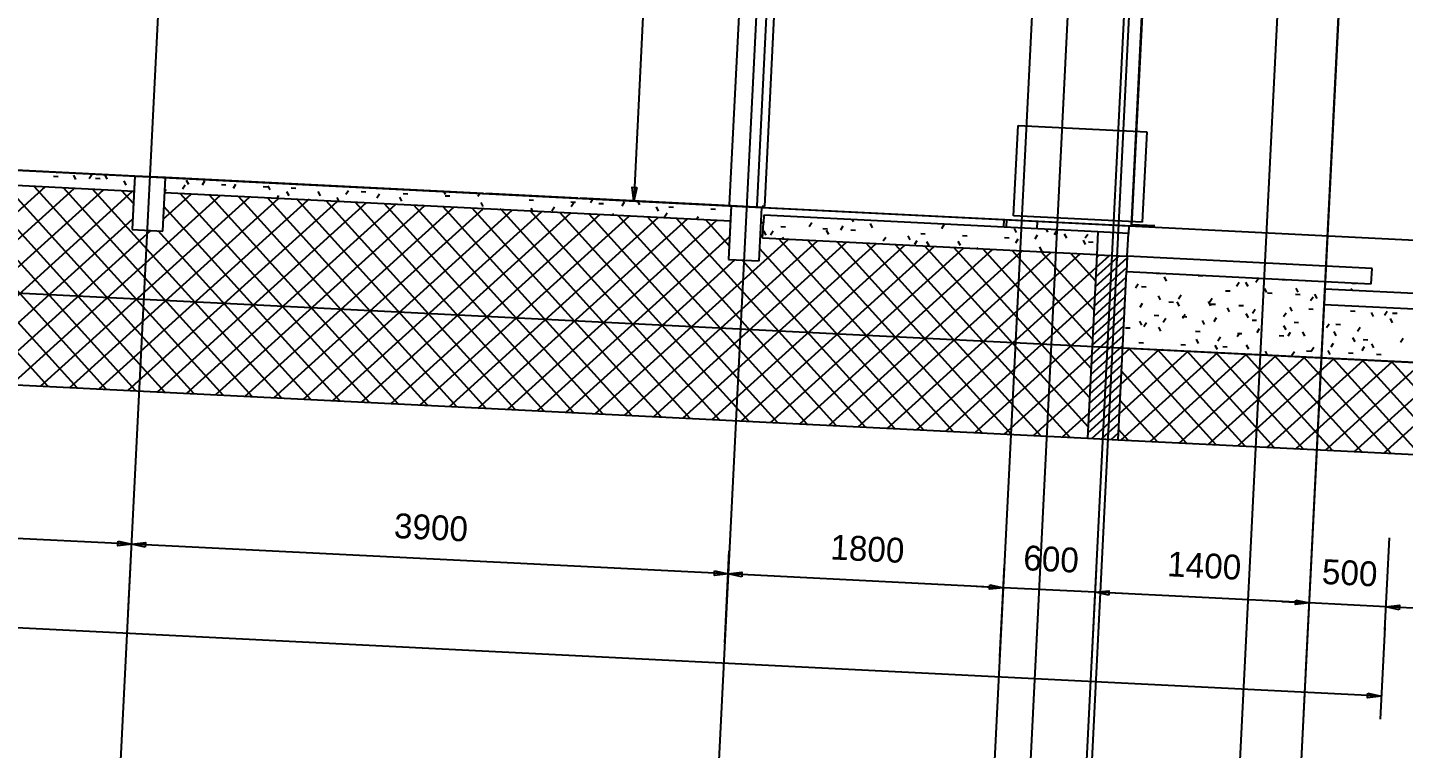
# Model space of a CAD drawing. Extents: x 549999 to 550212, y 1838161 to 1838467.
# Drawn here: x 550123.96 to 550132.95, y 1838271.59 to 1838276.3 of the extents above; entities that cross this region are included whole.
import ezdxf

# ---------------------------------------------------------------- set-up
doc = ezdxf.new("R2010")
doc.units = 0
for name, color, linetype in [('Level 1', 7, 'Continuous'), ('Level 11', 7, 'Continuous'), ('Level 13', 7, 'Continuous'), ('Level 15', 7, 'Continuous'), ('Level 18', 7, 'Continuous'), ('Level 20', 7, 'Continuous'), ('Level 28', 7, 'Continuous'), ('Level 39', 7, 'Continuous'), ('Level 4', 7, 'Continuous'), ('Level 5', 7, 'Continuous'), ('Level 6', 7, 'Continuous'), ('Level 8', 7, 'Continuous')]:
    doc.layers.add(name, color=color, linetype=linetype)

# ---------------------------------------------------------------- blocks, each defined once
blk = doc.blocks.new('FURN33')
at = {"layer": 'Level 1'}
for p, q in [((792.84, 61.08), (876.9, 61.08)), ((792.84, 2), (792.84, 61.08)), ((876.9, 61.08), (876.9, 2)), ((876.9, 2), (792.84, 2))]:
    blk.add_line(p, q, dxfattribs=at)
blk = doc.blocks.new('D41001')
at = {"layer": 'Level 5'}
for p, q in [((608.51, 280), (607.01, 280)), ((607.01, 280), (607.01, 273.5)), ((630.01, 280), (628.51, 280)), ((630.01, 274.5), (630.01, 280)), ((607.01, 273.5), (607.01, 0)), ((607.01, 273.5), (625.01, 273.5)), ((625.01, 273.5), (625.01, 274.5)), ((625.01, 274.5), (630.01, 274.5)), ((625.01, 273.5), (625.01, 0)), ((630.01, 274.5), (630.01, 0)), ((630.01, 0), (628.51, 0))]:
    blk.add_line(p, q, dxfattribs=at)
blk = doc.blocks.new('CUA_D7')
at = {"layer": 'Level 5'}
for p, q in [((885.26, 0), (870.01, 0)), ((870.01, 0), (885.26, 0)), ((885.26, 0), (870.16, 0))]:
    blk.add_line(p, q, dxfattribs=at)

msp = doc.modelspace()

# ---------------------------------------------------------------- linework, layer by layer
at = {"layer": 'Level 11'}
for p, q in [((550124.0931, 1838273.9607), (550122.8596, 1838275.324)), ((550124.2838, 1838273.9512), (550123.0503, 1838275.3145)), ((550124.4745, 1838273.9417), (550123.241, 1838275.3049)), ((550124.6652, 1838273.9321), (550123.4317, 1838275.2954)), ((550124.8558, 1838273.9226), (550123.6224, 1838275.2859)), ((550125.0465, 1838273.9131), (550123.813, 1838275.2763)), ((550124.6603, 1838275.3341), (550124.6564, 1838275.2556)), ((550124.8601, 1838275.3241), (550124.6603, 1838275.3341)), ((550124.8426, 1838274.9746), (550124.8601, 1838275.3241)), ((550122.7112, 1838274.0298), (550124.0744, 1838275.2633)), ((550122.9018, 1838274.0203), (550124.2651, 1838275.2537)), ((550123.0925, 1838274.0107), (550124.4558, 1838275.2442)), ((550123.2832, 1838274.0012), (550124.6465, 1838275.2347)), ((550123.8552, 1838273.9726), (550125.2185, 1838275.2061)), ((550125.2372, 1838273.9035), (550124.0037, 1838275.2668)), ((550124.0459, 1838273.9631), (550125.4092, 1838275.1965)), ((550125.4279, 1838273.894), (550124.1944, 1838275.2573)), ((550124.2366, 1838273.9535), (550125.5999, 1838275.187)), ((550125.6186, 1838273.8845), (550124.3851, 1838275.2477)), ((550124.6514, 1838275.1547), (550124.5758, 1838275.2382)), ((550124.6564, 1838275.2556), (550124.6429, 1838274.9846)), ((550124.8465, 1838275.0515), (550125.0279, 1838275.2156)), ((550126.1906, 1838273.8559), (550124.9571, 1838275.2192)), ((550126.3813, 1838273.8463), (550125.1478, 1838275.2096)), ((550126.572, 1838273.8368), (550125.3385, 1838275.2001)), ((550126.7626, 1838273.8273), (550125.5292, 1838275.1906)), ((550124.4273, 1838273.944), (550125.7906, 1838275.1775)), ((550124.618, 1838273.9345), (550125.9813, 1838275.168)), ((550124.8086, 1838273.925), (550126.1719, 1838275.1584)), ((550125.9999, 1838273.8654), (550124.8507, 1838275.1356)), ((550124.9993, 1838273.9154), (550126.3626, 1838275.1489)), ((550125.19, 1838273.9059), (550126.5533, 1838275.1394)), ((550125.3807, 1838273.8964), (550126.744, 1838275.1298)), ((550125.5714, 1838273.8868), (550126.9347, 1838275.1203)), ((550126.9533, 1838273.8177), (550125.7199, 1838275.181)), ((550125.7621, 1838273.8773), (550127.1253, 1838275.1108)), ((550127.144, 1838273.8082), (550125.9105, 1838275.1715)), ((550125.9527, 1838273.8678), (550127.316, 1838275.1012)), ((550127.3347, 1838273.7987), (550126.1012, 1838275.162)), ((550127.5254, 1838273.7891), (550126.2919, 1838275.1524)), ((550127.716, 1838273.7796), (550126.4826, 1838275.1429)), ((550127.9067, 1838273.7701), (550126.6733, 1838275.1334)), ((550128.0974, 1838273.7605), (550126.8639, 1838275.1238)), ((550128.2881, 1838273.751), (550127.0546, 1838275.1143)), ((550128.4788, 1838273.7415), (550127.2453, 1838275.1048)), ((550128.6694, 1838273.7319), (550127.436, 1838275.0952)), ((550128.5555, 1838275.1394), (550128.5515, 1838275.0609)), ((550128.7552, 1838275.1294), (550128.5555, 1838275.1394)), ((550128.7377, 1838274.7798), (550128.7552, 1838275.1294)), ((550123.4739, 1838273.9917), (550124.6463, 1838275.0524)), ((550126.1434, 1838273.8582), (550127.5067, 1838275.0917)), ((550126.3341, 1838273.8487), (550127.6974, 1838275.0822)), ((550126.5248, 1838273.8392), (550127.8881, 1838275.0726)), ((550126.7155, 1838273.8296), (550128.0787, 1838275.0631)), ((550126.9061, 1838273.8201), (550128.2694, 1838275.0536)), ((550127.0968, 1838273.8106), (550128.4601, 1838275.044)), ((550128.8601, 1838273.7224), (550127.6267, 1838275.0857)), ((550129.0508, 1838273.7129), (550127.8173, 1838275.0762)), ((550129.2415, 1838273.7033), (550128.008, 1838275.0666)), ((550129.4322, 1838273.6938), (550128.1987, 1838275.0571)), ((550128.5424, 1838274.8784), (550128.3894, 1838275.0476)), ((550128.5515, 1838275.0609), (550128.538, 1838274.7898)), ((550123.6646, 1838273.9821), (550124.7657, 1838274.9784)), ((550124.6429, 1838274.9846), (550124.8426, 1838274.9746)), ((550125.8092, 1838273.8749), (550124.813, 1838274.976)), ((550127.2875, 1838273.801), (550128.5455, 1838274.9392)), ((550127.6689, 1838273.782), (550128.9273, 1838274.9205)), ((550128.7457, 1838274.9383), (550128.7614, 1838274.9525)), ((550130.0042, 1838273.6652), (550128.8656, 1838274.9236)), ((550130.1949, 1838273.6557), (550129.0563, 1838274.9141)), ((550130.95, 1838274.9696), (550130.9425, 1838274.8198)), ((550131.1497, 1838274.9596), (550130.95, 1838274.9696)), ((550131.1422, 1838274.8098), (550131.1497, 1838274.9596)), ((550127.8595, 1838273.7724), (550129.118, 1838274.911)), ((550128.0502, 1838273.7629), (550129.3086, 1838274.9015)), ((550128.2409, 1838273.7534), (550129.4993, 1838274.8919)), ((550128.4316, 1838273.7438), (550129.69, 1838274.8824)), ((550128.6223, 1838273.7343), (550129.8807, 1838274.8729)), ((550129.8135, 1838273.6747), (550128.7417, 1838274.8594)), ((550128.8129, 1838273.7248), (550130.0714, 1838274.8634)), ((550129.0036, 1838273.7152), (550130.262, 1838274.8538)), ((550129.1943, 1838273.7057), (550130.4527, 1838274.8443)), ((550130.3856, 1838273.6461), (550129.247, 1838274.9046)), ((550129.385, 1838273.6962), (550130.6434, 1838274.8348)), ((550130.5763, 1838273.6366), (550129.4377, 1838274.895)), ((550129.5757, 1838273.6866), (550130.8341, 1838274.8252)), ((550130.7669, 1838273.6271), (550129.6283, 1838274.8855)), ((550130.8863, 1838273.6963), (550129.819, 1838274.876)), ((550130.8959, 1838273.887), (550130.0097, 1838274.8664)), ((550130.9054, 1838274.0777), (550130.2004, 1838274.8569)), ((550130.9149, 1838274.2684), (550130.3911, 1838274.8474)), ((550130.9245, 1838274.4591), (550130.5818, 1838274.8378)), ((550130.934, 1838274.6497), (550130.7724, 1838274.8283)), ((550127.4782, 1838273.7915), (550128.5793, 1838274.7878)), ((550128.538, 1838274.7898), (550128.7377, 1838274.7798)), ((550129.6229, 1838273.6843), (550128.6266, 1838274.7854)), ((550129.7663, 1838273.6771), (550130.9384, 1838274.7375)), ((550130.9288, 1838274.5468), (550131.1386, 1838274.7366)), ((550130.932, 1838274.6104), (550131.1418, 1838274.8002)), ((550130.9352, 1838274.674), (550131.0883, 1838274.8125)), ((550130.9384, 1838274.7375), (550131.0248, 1838274.8157)), ((550130.9416, 1838274.8011), (550130.9612, 1838274.8189)), ((550130.9425, 1838274.8198), (550131.1422, 1838274.8098)), ((550131.1422, 1838274.8098), (550131.1372, 1838274.7099)), ((550132.7402, 1838274.7299), (550131.1422, 1838274.8098)), ((550130.9257, 1838274.4833), (550131.1354, 1838274.6731)), ((550131.1372, 1838274.7099), (550132.7353, 1838274.6301)), ((550132.7353, 1838274.6301), (550132.7402, 1838274.7299)), ((550130.9225, 1838274.4197), (550131.1322, 1838274.6095)), ((550132.4331, 1838274.5951), (550132.4281, 1838274.4952)), ((550134.131, 1838274.5102), (550132.4331, 1838274.5951)), ((550129.957, 1838273.6676), (550130.9288, 1838274.5468)), ((550130.9161, 1838274.2926), (550131.1259, 1838274.4824)), ((550130.9193, 1838274.3562), (550131.129, 1838274.5459)), ((550132.4281, 1838274.4952), (550133.7876, 1838274.4273)), ((550130.913, 1838274.229), (550131.1227, 1838274.4188)), ((550130.1477, 1838273.658), (550130.9193, 1838274.3562)), ((550130.9066, 1838274.1019), (550131.1163, 1838274.2917)), ((550130.9098, 1838274.1655), (550131.1195, 1838274.3552)), ((550130.9034, 1838274.0384), (550131.1132, 1838274.2281)), ((550131.1005, 1838273.9739), (550131.349, 1838274.1987)), ((550131.11, 1838274.1646), (550131.1583, 1838274.2083)), ((550131.7203, 1838273.5794), (550131.151, 1838274.2086)), ((550131.911, 1838273.5699), (550131.3417, 1838274.1991)), ((550130.3384, 1838273.6485), (550130.9098, 1838274.1655)), ((550130.9002, 1838273.9748), (550131.11, 1838274.1646)), ((550131.0909, 1838273.7832), (550131.5396, 1838274.1892)), ((550131.1011, 1838273.6104), (550131.7303, 1838274.1797)), ((550131.2918, 1838273.6008), (550131.921, 1838274.1701)), ((550131.4825, 1838273.5913), (550132.1117, 1838274.1606)), ((550132.1017, 1838273.5604), (550131.5324, 1838274.1896)), ((550131.6732, 1838273.5818), (550132.3024, 1838274.1511)), ((550132.2924, 1838273.5508), (550131.7231, 1838274.18)), ((550131.8638, 1838273.5722), (550132.493, 1838274.1415)), ((550132.4831, 1838273.5413), (550131.9138, 1838274.1705)), ((550132.0545, 1838273.5627), (550132.6837, 1838274.132)), ((550132.6737, 1838273.5318), (550132.1044, 1838274.161)), ((550132.2452, 1838273.5532), (550132.8744, 1838274.1225)), ((550132.8644, 1838273.5222), (550132.2951, 1838274.1514)), ((550132.4359, 1838273.5436), (550133.0651, 1838274.1129)), ((550133.0551, 1838273.5127), (550132.4858, 1838274.1419)), ((550133.2458, 1838273.5032), (550132.6765, 1838274.1324)), ((550133.4365, 1838273.4936), (550132.8672, 1838274.1228)), ((550130.8939, 1838273.8477), (550131.1036, 1838274.0374)), ((550130.8971, 1838273.9112), (550131.1068, 1838274.101)), ((550131.5297, 1838273.5889), (550131.1047, 1838274.0586)), ((550132.6266, 1838273.5341), (550133.2558, 1838274.1034)), ((550132.8172, 1838273.5246), (550133.4464, 1838274.0939)), ((550130.5291, 1838273.639), (550130.9002, 1838273.9748)), ((550130.8907, 1838273.7841), (550131.1005, 1838273.9739)), ((550130.8844, 1838273.657), (550131.0941, 1838273.8468)), ((550130.8875, 1838273.7206), (550131.0973, 1838273.9103)), ((550131.339, 1838273.5985), (550131.0952, 1838273.868)), ((550130.7197, 1838273.6294), (550130.8907, 1838273.7841)), ((550130.9104, 1838273.6199), (550131.0909, 1838273.7832)), ((550130.974, 1838273.6167), (550131.0877, 1838273.7196)), ((550131.0375, 1838273.6136), (550131.0846, 1838273.6561)), ((550131.1483, 1838273.608), (550131.0856, 1838273.6773))]:
    msp.add_line(p, q, dxfattribs=at)
at = {"layer": 'Level 13'}
for p, q in [((550131.1422, 1838274.8098), (550131.1372, 1838274.7099)), ((550132.7402, 1838274.7299), (550131.1422, 1838274.8098)), ((550131.1372, 1838274.7099), (550132.7353, 1838274.6301)), ((550132.7353, 1838274.6301), (550132.7402, 1838274.7299)), ((550132.4331, 1838274.5951), (550132.4281, 1838274.4952)), ((550134.131, 1838274.5102), (550132.4331, 1838274.5951)), ((550132.4281, 1838274.4952), (550134.126, 1838274.4103))]:
    msp.add_line(p, q, dxfattribs=at)
at = {"layer": 'Level 15'}
for p, q in [((550124.13, 1838275.3337), (550124.1602, 1838275.3322)), ((550124.1531, 1838275.3523), (550124.1493, 1838275.3597)), ((550124.2762, 1838275.3126), (550124.2624, 1838275.3395)), ((550124.3797, 1838275.341), (550124.3633, 1838275.3156)), ((550124.404, 1838275.32), (550124.4342, 1838275.3185)), ((550124.4806, 1838275.3147), (550124.4669, 1838275.3415)), ((550124.6037, 1838275.275), (550124.59, 1838275.3018)), ((550124.9894, 1838275.2737), (550124.973, 1838275.2483)), ((550125.0126, 1838275.2791), (550124.9989, 1838275.3059)), ((550125.1158, 1838275.3009), (550125.0994, 1838275.2755)), ((550125.226, 1838275.2789), (550125.2561, 1838275.2774)), ((550125.319, 1838275.2784), (550125.3026, 1838275.2531)), ((550124.8629, 1838275.2465), (550124.8556, 1838275.2352)), ((550125.4999, 1838275.2652), (550125.5301, 1838275.2637)), ((550125.5446, 1838275.2435), (550125.5309, 1838275.2704)), ((550125.5991, 1838275.2064), (550125.587, 1838275.1877)), ((550125.6677, 1838275.2038), (550125.6539, 1838275.2307)), ((550125.6826, 1838275.2561), (550125.7127, 1838275.2546)), ((550125.8023, 1838275.184), (550125.7979, 1838275.1771)), ((550125.8722, 1838275.2059), (550125.8584, 1838275.2327)), ((550125.9947, 1838275.1673), (550125.9815, 1838275.1931)), ((550126.0551, 1838275.2384), (550126.0388, 1838275.213)), ((550126.1392, 1838275.2333), (550126.1694, 1838275.2318)), ((550126.2584, 1838275.2159), (550126.242, 1838275.1906)), ((550126.4042, 1838275.1703), (550126.3904, 1838275.1972)), ((550126.4132, 1838275.2196), (550126.4433, 1838275.2181)), ((550126.69, 1838275.2141), (550126.6802, 1838275.2331)), ((550126.6872, 1838275.2059), (550126.7173, 1838275.2044)), ((550126.9151, 1838275.2214), (550126.9013, 1838275.2001)), ((550127.6309, 1838275.1826), (550127.6293, 1838275.1857)), ((550127.6532, 1838275.1845), (550127.6374, 1838275.16)), ((550126.5384, 1838275.1439), (550126.536, 1838275.1402)), ((550126.9362, 1838275.1347), (550126.9224, 1838275.1616)), ((550127.0493, 1838275.1146), (550127.0455, 1838275.1219)), ((550127.2351, 1838275.1785), (550127.2653, 1838275.177)), ((550127.2602, 1838275.104), (550127.2499, 1838275.124)), ((550127.401, 1838275.131), (550127.3846, 1838275.1056)), ((550127.5091, 1838275.1648), (550127.5392, 1838275.1633)), ((550127.5274, 1838275.1582), (550127.511, 1838275.1328)), ((550127.6918, 1838275.1557), (550127.7219, 1838275.1541)), ((550127.857, 1838275.1629), (550127.8407, 1838275.1376)), ((550127.9584, 1838275.145), (550127.9457, 1838275.1699)), ((550128.0815, 1838275.1053), (550128.0678, 1838275.1321)), ((550128.1484, 1838275.1328), (550128.1785, 1838275.1313)), ((550128.4224, 1838275.1191), (550128.4525, 1838275.1176)), ((550127.7874, 1838275.0777), (550127.7819, 1838275.0884)), ((550128.1371, 1838275.0909), (550128.1207, 1838275.0656)), ((550128.3147, 1838275.0513), (550128.3139, 1838275.0528)), ((550128.3403, 1838275.0685), (550128.3288, 1838275.0506)), ((550128.7869, 1838275.0778), (550128.785, 1838275.0748)), ((550128.8794, 1838275.0047), (550128.9096, 1838275.0032)), ((550129.0814, 1838275.0281), (550129.0651, 1838275.0028)), ((550129.2847, 1838275.0057), (550129.2683, 1838274.9804)), ((550129.355, 1838275.0359), (550129.3479, 1838275.0497)), ((550129.478, 1838274.9963), (550129.4643, 1838275.0231)), ((550129.944, 1838275.0152), (550129.9276, 1838274.9899)), ((550128.7833, 1838274.9484), (550128.7695, 1838274.9753)), ((550128.8286, 1838274.9738), (550128.8122, 1838274.9484)), ((550128.8996, 1838274.9219), (550128.8926, 1838274.9356)), ((550129.1534, 1838274.991), (550129.1835, 1838274.9895)), ((550129.1922, 1838274.9525), (550129.1784, 1838274.9794)), ((550129.3361, 1838274.9819), (550129.3662, 1838274.9804)), ((550129.5647, 1838274.9337), (550129.5483, 1838274.9083)), ((550129.7242, 1838274.9169), (550129.7104, 1838274.9438)), ((550129.7927, 1838274.9591), (550129.8228, 1838274.9576)), ((550130.0667, 1838274.9454), (550130.0968, 1838274.9439)), ((550130.3406, 1838274.9317), (550130.3708, 1838274.9302)), ((550130.4189, 1838274.9648), (550130.4052, 1838274.9916)), ((550130.4272, 1838274.9208), (550130.4109, 1838274.8954)), ((550130.5537, 1838274.948), (550130.5373, 1838274.9226)), ((550130.6234, 1838274.9668), (550130.6133, 1838274.9864)), ((550130.6801, 1838274.9751), (550130.6637, 1838274.9498)), ((550130.7465, 1838274.9272), (550130.7327, 1838274.954)), ((550130.8696, 1838274.8875), (550130.8558, 1838274.9144)), ((550130.8833, 1838274.9527), (550130.867, 1838274.9274)), ((550129.7679, 1838274.9112), (550129.7516, 1838274.8859)), ((550129.8473, 1838274.8773), (550129.8335, 1838274.9041)), ((550130.0517, 1838274.8793), (550130.038, 1838274.9062)), ((550130.1651, 1838274.8587), (550130.1611, 1838274.8665)), ((550130.5837, 1838274.8438), (550130.57, 1838274.8706)), ((550130.8886, 1838274.9043), (550130.9187, 1838274.9028)), ((550130.9105, 1838274.8263), (550130.9075, 1838274.8216)), ((550131.3311, 1838274.699), (550131.3612, 1838274.6975)), ((550131.3986, 1838274.6477), (550131.3848, 1838274.6746)), ((550131.6051, 1838274.6853), (550131.6352, 1838274.6838)), ((550131.9985, 1838274.6648), (550131.9821, 1838274.6395)), ((550132.153, 1838274.658), (550132.1832, 1838274.6564)), ((550132.3162, 1838274.651), (550132.3118, 1838274.6442)), ((550132.427, 1838274.6443), (550132.4572, 1838274.6428)), ((550131.2128, 1838274.6281), (550131.1964, 1838274.6027)), ((550131.2352, 1838274.6123), (550131.2653, 1838274.6108)), ((550131.4928, 1838274.556), (550131.4764, 1838274.5307)), ((550131.7832, 1838274.5849), (550131.8133, 1838274.5834)), ((550131.8721, 1838274.6376), (550131.8557, 1838274.6123)), ((550131.9306, 1838274.6121), (550131.9168, 1838274.639)), ((550132.0537, 1838274.5725), (550132.0399, 1838274.5993)), ((550132.0571, 1838274.5712), (550132.0873, 1838274.5697)), ((550132.2398, 1838274.5621), (550132.2699, 1838274.5606)), ((550132.2581, 1838274.5745), (550132.2444, 1838274.6014)), ((550132.3812, 1838274.5349), (550132.3675, 1838274.5617)), ((550132.6082, 1838274.5975), (550132.6012, 1838274.5867)), ((550132.6097, 1838274.6351), (550132.6398, 1838274.6336)), ((550131.2399, 1838274.5017), (550131.2236, 1838274.4763)), ((550131.3589, 1838274.5246), (550131.3452, 1838274.5515)), ((550131.4133, 1838274.5118), (550131.4434, 1838274.5103)), ((550131.482, 1838274.485), (550131.4683, 1838274.5118)), ((550131.6865, 1838274.487), (550131.6727, 1838274.5139)), ((550131.696, 1838274.5336), (550131.6797, 1838274.5083)), ((550131.6873, 1838274.4981), (550131.7174, 1838274.4966)), ((550131.8096, 1838274.4474), (550131.7958, 1838274.4742)), ((550131.8699, 1838274.489), (550131.9001, 1838274.4875)), ((550132.2185, 1838274.4514), (550132.2047, 1838274.4783)), ((550132.3266, 1838274.4662), (550132.3567, 1838274.4647)), ((550132.3553, 1838274.5431), (550132.339, 1838274.5178)), ((550131.2379, 1838274.3599), (550131.2241, 1838274.3867)), ((550131.2671, 1838274.3752), (550131.2508, 1838274.3499)), ((550131.3174, 1838274.4251), (550131.3475, 1838274.4236)), ((550131.3936, 1838274.4024), (550131.3772, 1838274.3771)), ((550131.5001, 1838274.4159), (550131.5302, 1838274.4144)), ((550131.52, 1838274.4296), (550131.5036, 1838274.4043)), ((550131.6468, 1838274.3639), (550131.6331, 1838274.3908)), ((550131.7232, 1838274.4072), (550131.7068, 1838274.3818)), ((550131.9326, 1838274.4077), (550131.9189, 1838274.4345)), ((550131.9567, 1838274.3931), (550131.9868, 1838274.3916)), ((550131.9761, 1838274.4616), (550131.9597, 1838274.4362)), ((550132.1793, 1838274.4391), (550132.1629, 1838274.4138)), ((550132.2307, 1838274.3794), (550132.2608, 1838274.3779)), ((550132.6005, 1838274.4525), (550132.6307, 1838274.451)), ((550132.7505, 1838274.4159), (550132.7367, 1838274.4427)), ((550132.8386, 1838274.4487), (550132.8222, 1838274.4233)), ((550132.8736, 1838274.3762), (550132.8598, 1838274.4031)), ((550132.8745, 1838274.4388), (550132.9046, 1838274.4373)), ((550131.1302, 1838274.3429), (550131.1603, 1838274.3414)), ((550131.361, 1838274.3202), (550131.3472, 1838274.347)), ((550131.5868, 1838274.32), (550131.617, 1838274.3185)), ((550131.8768, 1838274.308), (550131.8605, 1838274.2826)), ((550131.8608, 1838274.3063), (550131.8909, 1838274.3048)), ((550132.0033, 1838274.3351), (550131.9869, 1838274.3098)), ((550132.1348, 1838274.2927), (550132.1649, 1838274.2911)), ((550132.1788, 1838274.3284), (550132.165, 1838274.3552)), ((550132.2065, 1838274.3127), (550132.1901, 1838274.2874)), ((550132.3019, 1838274.2887), (550132.2881, 1838274.3156)), ((550132.4593, 1838274.3671), (550132.443, 1838274.3418)), ((550132.5064, 1838274.2907), (550132.4926, 1838274.3176)), ((550132.5046, 1838274.3657), (550132.5348, 1838274.3642)), ((550132.6626, 1838274.3447), (550132.6462, 1838274.3193)), ((550131.2169, 1838274.247), (550131.2471, 1838274.2455)), ((550131.3711, 1838274.1992), (550131.3702, 1838274.1977)), ((550131.4909, 1838274.2333), (550131.5211, 1838274.2318)), ((550131.6072, 1838274.2409), (550131.5934, 1838274.2677)), ((550131.7302, 1838274.2012), (550131.7165, 1838274.228)), ((550131.7504, 1838274.2808), (550131.734, 1838274.2554)), ((550131.7649, 1838274.2196), (550131.795, 1838274.2181)), ((550131.9347, 1838274.2032), (550131.9209, 1838274.2301)), ((550132.3601, 1838274.2135), (550132.3437, 1838274.1881)), ((550132.4667, 1838274.1677), (550132.4529, 1838274.1945)), ((550132.4865, 1838274.2407), (550132.4702, 1838274.2153)), ((550132.6294, 1838274.2511), (550132.6157, 1838274.2779)), ((550132.6898, 1838274.2182), (550132.6734, 1838274.1929)), ((550132.6827, 1838274.2653), (550132.7129, 1838274.2638)), ((550132.7525, 1838274.2114), (550132.7388, 1838274.2383)), ((550132.9426, 1838274.2726), (550132.9262, 1838274.2473)), ((550132.0578, 1838274.1636), (550132.044, 1838274.1904)), ((550132.2337, 1838274.1863), (550132.2173, 1838274.1609)), ((550132.3129, 1838274.1922), (550132.343, 1838274.1907)), ((550132.5868, 1838274.1785), (550132.617, 1838274.177)), ((550132.7695, 1838274.1694), (550132.7996, 1838274.1679))]:
    msp.add_line(p, q, dxfattribs=at)
at = {"layer": 'Level 18'}
for p, q in [((550124.5519, 1838271.1622), (550125.2514, 1838285.1552)), ((550130.2448, 1838270.8776), (550130.9443, 1838284.8706)), ((550130.844, 1838270.8477), (550131.5436, 1838284.8407)), ((550132.2423, 1838270.7778), (550132.9418, 1838284.7708)), ((550107.6455, 1838276.1847), (550140.1129, 1838274.5616)), ((550107.6056, 1838275.3857), (550140.073, 1838273.7626))]:
    msp.add_line(p, q, dxfattribs=at)
at = {"layer": 'Level 20'}
for p, q in [((550126.9024, 1838199.3211), (550132.9974, 1838321.2389)), ((550127.3019, 1838199.3012), (550133.3969, 1838321.2189)), ((550126.3466, 1838160.8575), (550132.4416, 1838282.7752)), ((550126.7461, 1838160.8375), (550132.8411, 1838282.7552)), ((550128.0586, 1838277.9677), (550127.9188, 1838275.1712)), ((550128.3682, 1838275.1487), (550127.769, 1838275.1787)), ((550124.6402, 1838272.9294), (550120.1459, 1838273.1541)), ((550124.6178, 1838272.4801), (550124.6477, 1838273.0792)), ((550124.6178, 1838272.4801), (550124.6477, 1838273.0792)), ((550132.8008, 1838271.9357), (550111.028, 1838273.0242)), ((550132.8525, 1838272.9694), (550132.8225, 1838272.3702)), ((550128.5354, 1838272.7347), (550124.6402, 1838272.9294)), ((550128.5129, 1838272.2853), (550128.5429, 1838272.8845)), ((550128.5129, 1838272.2853), (550128.5429, 1838272.8845)), ((550130.3107, 1838272.1955), (550130.3406, 1838272.7946)), ((550130.3107, 1838272.1955), (550130.3406, 1838272.7946)), ((550130.9099, 1838272.1655), (550130.9399, 1838272.7647)), ((550130.9099, 1838272.1655), (550130.9399, 1838272.7647)), ((550130.3331, 1838272.6448), (550128.5354, 1838272.7347)), ((550132.3082, 1838272.0956), (550132.3381, 1838272.6948)), ((550132.3082, 1838272.0956), (550132.3381, 1838272.6948)), ((550130.1548, 1838272.6537), (550130.3331, 1838272.6448)), ((550130.9324, 1838272.6149), (550130.3331, 1838272.6448)), ((550132.3306, 1838272.545), (550130.9324, 1838272.6149)), ((550131.1108, 1838272.606), (550130.9324, 1838272.6149)), ((550132.1523, 1838272.5539), (550132.3306, 1838272.545)), ((550132.83, 1838272.52), (550132.3306, 1838272.545)), ((550133.0084, 1838272.5111), (550132.83, 1838272.52)), ((550132.8233, 1838272.3851), (550132.7933, 1838271.7859))]:
    msp.add_line(p, q, dxfattribs=at)
for points in [[(550127.9382, 1838275.2597), (550127.9188, 1838275.1712), (550127.9084, 1838275.2611)], [(550124.5518, 1838272.9488), (550124.6402, 1838272.9294), (550124.5503, 1838272.919)], [(550124.7287, 1838272.9101), (550124.6402, 1838272.9294), (550124.7302, 1838272.9398)], [(550128.4469, 1838272.754), (550128.5354, 1838272.7347), (550128.4454, 1838272.7243)], [(550128.6238, 1838272.7154), (550128.5354, 1838272.7347), (550128.6253, 1838272.7451)], [(550130.2447, 1838272.6642), (550130.3331, 1838272.6448), (550130.2432, 1838272.6344)], [(550130.2447, 1838272.6642), (550130.3331, 1838272.6448), (550130.2432, 1838272.6344)], [(550131.0208, 1838272.5955), (550130.9324, 1838272.6149), (550131.0223, 1838272.6253)], [(550131.0208, 1838272.5955), (550130.9324, 1838272.6149), (550131.0223, 1838272.6253)], [(550132.2422, 1838272.5643), (550132.3306, 1838272.545), (550132.2407, 1838272.5346)], [(550132.2422, 1838272.5643), (550132.3306, 1838272.545), (550132.2407, 1838272.5346)], [(550132.9185, 1838272.5007), (550132.83, 1838272.52), (550132.9199, 1838272.5304)], [(550132.7124, 1838271.9551), (550132.8008, 1838271.9357), (550132.7109, 1838271.9253)]]:
    msp.add_lwpolyline(points, close=True, dxfattribs=at)
at = {"layer": 'Level 28'}
for p, q in [((550124.6553, 1838275.2342), (550120.3607, 1838275.4489)), ((550124.6603, 1838275.3341), (550124.6429, 1838274.9846)), ((550124.8601, 1838275.3241), (550124.6603, 1838275.3341)), ((550124.8426, 1838274.9746), (550124.8601, 1838275.3241)), ((550128.5505, 1838275.0395), (550124.8551, 1838275.2243)), ((550128.5555, 1838275.1394), (550128.538, 1838274.7898)), ((550128.7552, 1838275.1294), (550128.5555, 1838275.1394)), ((550128.7377, 1838274.7798), (550128.7552, 1838275.1294)), ((550128.7652, 1838275.0288), (550128.7502, 1838275.0295)), ((550128.7602, 1838274.9289), (550128.7652, 1838275.0288)), ((550124.6429, 1838274.9846), (550124.8426, 1838274.9746)), ((550130.9425, 1838274.8198), (550128.7602, 1838274.9289)), ((550130.95, 1838274.9696), (550130.9425, 1838274.8198)), ((550131.1497, 1838274.9596), (550130.95, 1838274.9696)), ((550131.1422, 1838274.8098), (550131.1497, 1838274.9596)), ((550128.538, 1838274.7898), (550128.7377, 1838274.7798)), ((550130.9425, 1838274.8198), (550130.8826, 1838273.6213)), ((550130.9425, 1838274.8198), (550131.1422, 1838274.8098)), ((550131.0823, 1838273.6113), (550131.1372, 1838274.7099)), ((550114.3033, 1838274.4501), (550130.8826, 1838273.6213)), ((550137.2896, 1838273.9017), (550131.1123, 1838274.2106)), ((550130.8826, 1838273.6213), (550131.0823, 1838273.6113)), ((550131.0823, 1838273.6113), (550137.2596, 1838273.3025))]:
    msp.add_line(p, q, dxfattribs=at)
at = {"layer": 'Level 39'}
msp.add_line((550128.9799, 1838281.6263), (550128.4506, 1838271.0395), dxfattribs=at)
at = {"layer": 'Level 4'}
for p, q in [((550131.3295, 1838278.2548), (550131.1672, 1838275.0088)), ((550131.1722, 1838275.0086), (550131.3345, 1838278.2545)), ((550128.7702, 1838275.1286), (550131.1722, 1838275.0086)), ((550130.3357, 1838275.0003), (550130.3382, 1838275.0503))]:
    msp.add_line(p, q, dxfattribs=at)
at = {"layer": 'Level 6'}
for p, q in [((550130.3532, 1838275.0495), (550130.3507, 1838274.9996)), ((550130.553, 1838275.0395), (550130.5505, 1838274.9896))]:
    msp.add_line(p, q, dxfattribs=at)
at = {"layer": 'Level 8'}
for p, q in [((550124.6603, 1838275.3341), (550122.6498, 1838275.4346)), ((550126.9374, 1838275.2203), (550124.8601, 1838275.3241)), ((550127.5527, 1838275.1895), (550126.9534, 1838275.2195)), ((550128.5555, 1838275.1394), (550127.5686, 1838275.1887)), ((550128.7677, 1838275.0787), (550128.7652, 1838275.0288)), ((550130.95, 1838274.9696), (550128.7677, 1838275.0787)), ((550130.553, 1838275.0395), (550130.5505, 1838274.9896)), ((550131.1522, 1838275.0096), (550131.1497, 1838274.9596))]:
    msp.add_line(p, q, dxfattribs=at)

# ---------------------------------------------------------------- block references
at = {"layer": 'Level 1', "xscale": 0.010000000000000004, "yscale": 0.01, "rotation": -2.8619937920406366}
msp.add_blockref('FURN33', (550122.48, 1838275.45), dxfattribs=at)
at = {"layer": 'Level 5', "xscale": 0.010000000000000004, "yscale": 0.01, "rotation": -2.8619937920406366}
for name in ['D41001', 'CUA_D7']:
    msp.add_blockref(name, (550122.48, 1838275.45), dxfattribs=at)

# ---------------------------------------------------------------- texts
at = {"layer": 'Level 20'}
for s, p in [('3900', (550126.35, 1838272.97)), ('1800', (550129.2, 1838272.83)), ('600', (550130.46, 1838272.76)), ('1400', (550131.4, 1838272.72)), ('500', (550132.41, 1838272.67))]:
    msp.add_text(s, height=0.16224, rotation=357.13801, dxfattribs=at).set_placement(p)

doc.saveas('drawing.dxf')
